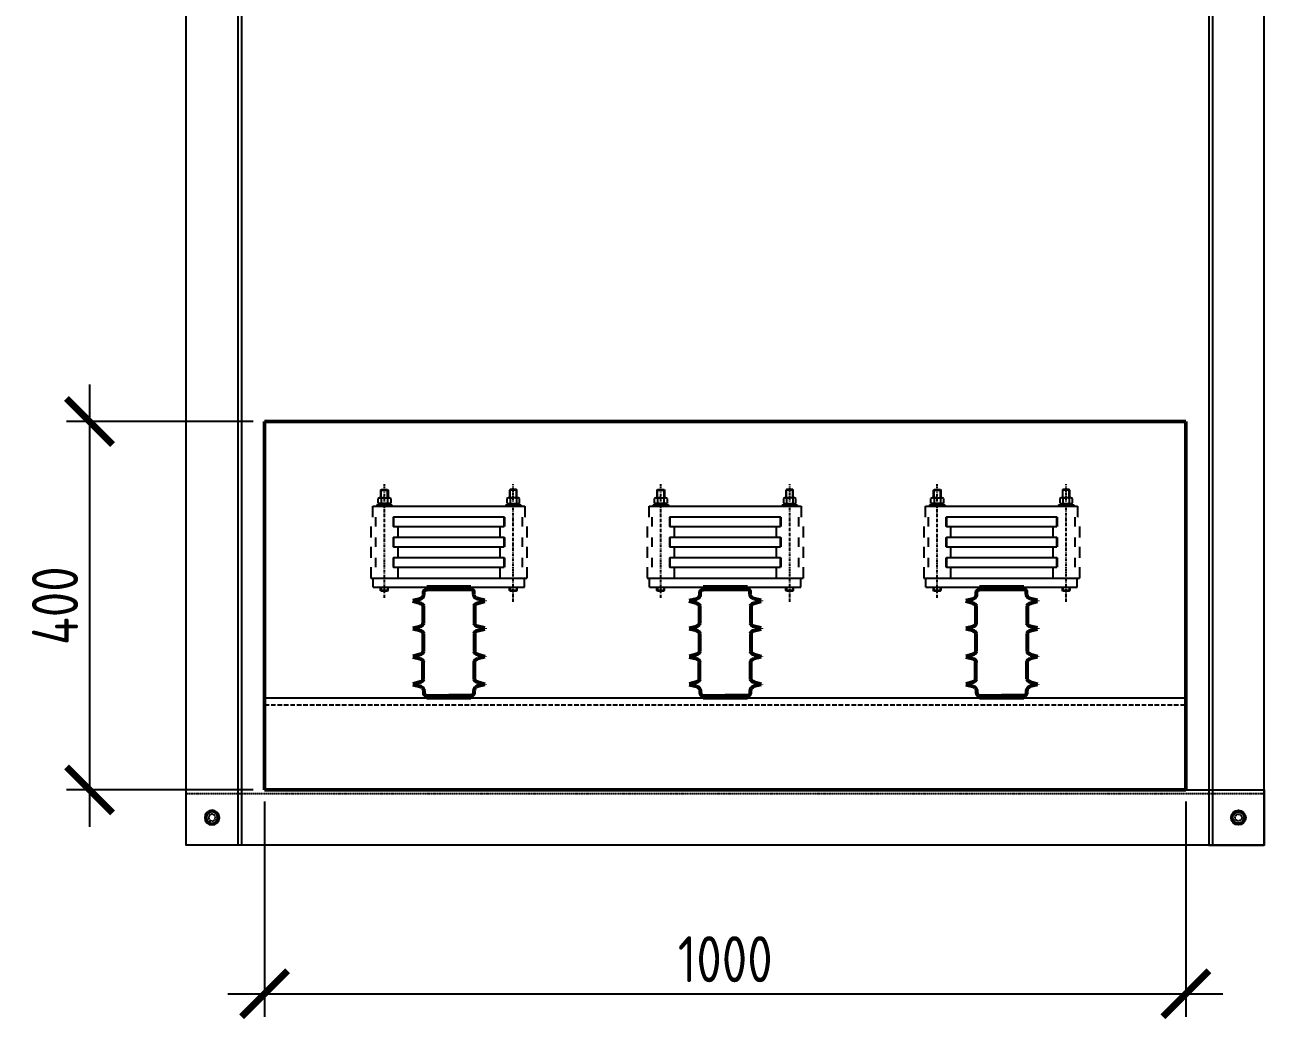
# Model space of a CAD drawing. Extents: x 16310088 to 16425637, y -218501 to -177893.
# Drawn here: x 16415147 to 16421873, y -196500 to -191103 of the extents above; entities that cross this region are included whole.
import ezdxf

# ---------------------------------------------------------------- set-up
doc = ezdxf.new("R2010")
doc.units = 0
for name, pattern in [('CENTRUML0', [5.5, 3, -1, 0.5, -1]), ('HIDDEN', [0.375, 0.25, -0.125]), ('ГОСТ 2.303 4', [7, 5, -2, 0]), ('Пунктир 2мм', [3, 2, -1])]:
    doc.linetypes.add(name, pattern=pattern)
doc.layers.get('0').update_dxf_attribs({"color": 250})
doc.layers.get('Defpoints').update_dxf_attribs({"color": 250})
doc.layers.add('_0', color=7, linetype='Continuous')
doc.layers.add('P', color=250, linetype='Continuous', lineweight=100)
doc.layers.add('СПДС_РАЗМЕРЫ', color=152, linetype='Continuous', lineweight=25)
doc.styles.add('ГОСТ 2.304', font='CS_Gost2304.shx')
doc.dimstyles.new('СПДС', dxfattribs={"dimscale": 100, "dimtxt": 2.5, "dimasz": 2.5, "dimexe": 1.25, "dimexo": 0.625, "dimtad": 1, "dimdec": 0, "dimrnd": 0.001, "dimtxsty": 'ГОСТ 2.304', "dimblk": 'ARCHTICK', "dimblk1": 'ARCHTICK', "dimblk2": 'ARCHTICK', "dimcen": 2.5, "dimdle": 2, "dimadec": 0, "dimazin": 2, "dimtfac": 0.75, "dimtdec": 4, "dimtmove": 1, "dimatfit": 3, "dimfxl": 1, "dimtolj": 1, "dimarcsym": 1})

# ---------------------------------------------------------------- blocks, each defined once
blk = doc.blocks.new('Из_буфера31170')
at = {"color": 0, "linetype": 'ByBlock', "lineweight": -2}
blk.add_lwpolyline([(-6.5, -3.752776749732561), (0, -7.505553499465123), (6.5, -3.752776749732561), (6.5, 3.752776749732561), (0, 7.505553499465123), (-6.5, 3.752776749732561)], close=True, dxfattribs=at)
for radius in [8, 6.174999999999999]:
    blk.add_circle((0, 0), radius, dxfattribs=at)
at = {"color": 0, "linetype": 'Пунктир 2мм', "lineweight": 9}
for radius in [4, 3.323500000000422]:
    blk.add_circle((0, 0), radius, dxfattribs=at)
blk = doc.blocks.new('_ArchTick')
at = {"color": 0, "linetype": 'ByBlock', "const_width": 0.15}
blk.add_lwpolyline([(-0.5, -0.5), (0.5, 0.5)], dxfattribs=at)
blk = doc.blocks.new('*D378')
at = {"layer": 'Defpoints', "color": 0, "lineweight": -3, "transparency": 16777216}
for p in [(16416448.32055478, -195255.6235918313), (16421448.09081548, -195255.6235918313), (16421448.09081548, -196361.4201717387)]:
    blk.add_point(p, dxfattribs=at)
at = {"layer": 'СПДС_РАЗМЕРЫ', "color": 0, "lineweight": -2, "transparency": 16777216}
for p, q in [((16416448.32055478, -195318.1235918313), (16416448.32055478, -196486.4201717388)), ((16421448.09081548, -195318.1235918313), (16421448.09081548, -196486.4201717388)), ((16416248.32055478, -196361.4201717387), (16421648.09081547, -196361.4201717387))]:
    blk.add_line(p, q, dxfattribs=at)
at = {"layer": 'СПДС_РАЗМЕРЫ', "color": 0, "lineweight": -2, "transparency": 16777216, "xscale": 250, "yscale": 250, "zscale": 250, "rotation": 180}
blk.add_blockref('_ArchTick', (16416448.32055478, -196361.4201717387), dxfattribs=at)
at = {"layer": 'СПДС_РАЗМЕРЫ', "color": 0, "lineweight": -2, "transparency": 16777216, "xscale": 250, "yscale": 250, "zscale": 250}
blk.add_blockref('_ArchTick', (16421448.09081548, -196361.4201717387), dxfattribs=at)
at = {"layer": 'СПДС_РАЗМЕРЫ', "color": 0, "transparency": 16777216, "insert": (16418948.20568513, -196173.9201717388), "char_height": 250, "attachment_point": 5, "style": 'ГОСТ 2.304'}
blk.add_mtext('\\A1;1000', dxfattribs=at)
blk = doc.blocks.new('ОСК 8-10 УХЛ2')
at = {"layer": 'P', "color": 5, "lineweight": 53, "ltscale": 5}
for p, q in [((1466155.70807316, 709819.6787219477), (1466153.84182032, 709811.9825024998)), ((1466158.280252646, 709811.9825024998), (1466156.249099485, 709819.6787219477)), ((1466185.693268557, 709819.6787219477), (1466183.827015718, 709811.9825024998)), ((1466188.265448043, 709811.9825024998), (1466186.234294883, 709819.6787219477)), ((1466214.232750927, 709811.9825024998), (1466216.263904088, 709819.6787219477)), ((1466216.804930413, 709819.6787219477), (1466218.671183252, 709811.9825024998)), ((1466244.217946324, 709811.9825024998), (1466246.249099485, 709819.6787219477)), ((1466246.790125811, 709819.6787219477), (1466248.65637865, 709811.9825024998)), ((1466155.70807316, 709741.6787219477), (1466153.84182032, 709749.3749413955)), ((1466155.70807316, 709741.6787219477), (1466156.249099485, 709741.6787219477)), ((1466156.249099485, 709741.6787219477), (1466155.70807316, 709741.6787219477)), ((1466158.280252646, 709749.3749413955), (1466156.249099485, 709741.6787219477)), ((1466185.693268557, 709741.6787219477), (1466183.827015718, 709749.3749413955)), ((1466185.693268557, 709741.6787219477), (1466186.234294883, 709741.6787219477)), ((1466186.234294883, 709741.6787219477), (1466185.693268557, 709741.6787219477)), ((1466188.265448043, 709749.3749413955), (1466186.234294883, 709741.6787219477)), ((1466214.232750927, 709749.3749413955), (1466216.263904088, 709741.6787219477)), ((1466216.804930413, 709741.6787219477), (1466216.263904088, 709741.6787219477)), ((1466216.263904088, 709741.6787219477), (1466216.804930413, 709741.6787219477)), ((1466216.804930413, 709741.6787219477), (1466218.671183252, 709749.3749413955)), ((1466244.217946324, 709749.3749413955), (1466246.249099485, 709741.6787219477)), ((1466246.790125811, 709741.6787219477), (1466246.249099485, 709741.6787219477)), ((1466246.249099485, 709741.6787219477), (1466246.790125811, 709741.6787219477)), ((1466246.790125811, 709741.6787219477), (1466248.65637865, 709749.3749413955))]:
    blk.add_line(p, q, dxfattribs=at)
at = {"layer": 'P', "color": 5, "lineweight": 53, "ltscale": 100}
for p, q in [((1466141.249099485, 709756.6787219477), (1466141.249099485, 709804.6787219477)), ((1466141.249099485, 709804.6787219477), (1466143.488793304, 709804.6787219477)), ((1466143.488793304, 709756.6787219477), (1466143.488793304, 709804.6787219477)), ((1466161.527105396, 709808.515539082), (1466180.077609699, 709808.515539082)), ((1466191.512300794, 709808.515539082), (1466210.985898177, 709808.515539082)), ((1466240.971093574, 709808.515539082), (1466222.420589271, 709808.515539082)), ((1466261.249099485, 709804.6787219477), (1466259.009405667, 709804.6787219477)), ((1466259.009405667, 709804.6787219477), (1466259.009405667, 709780.6787219475)), ((1466261.249099485, 709756.6787219477), (1466261.249099485, 709804.6787219477)), ((1466259.009405667, 709756.6787219477), (1466259.009405667, 709780.6787219475)), ((1466141.249099485, 709756.6787219477), (1466143.488793304, 709756.6787219477)), ((1466261.249099485, 709756.6787219477), (1466259.009405667, 709756.6787219477)), ((1466161.527105396, 709752.8419048131), (1466180.077609699, 709752.8419048131)), ((1466191.512300794, 709752.8419048131), (1466210.985898177, 709752.8419048131)), ((1466240.971093574, 709752.8419048131), (1466222.420589271, 709752.8419048131))]:
    blk.add_line(p, q, dxfattribs=at)
for centre, radius, start, end in [((1466162.541544084, 709812.7194130055), 4.32453949165741, 189.811197399244, 256.4332941348827), ((1466179.755275555, 709812.6250436483), 4.122126524020101, 274.484883970561, 351.0323872923913), ((1466192.526739481, 709812.7194130055), 4.32453949165741, 189.811197399244, 256.4332941348827), ((1466209.971459489, 709812.7194130055), 4.32453949165741, 283.56670587965, 350.188802600756), ((1466222.742923415, 709812.6250436483), 4.122126524020101, 188.9676127076087, 265.5151160161396), ((1466239.956654886, 709812.7194130055), 4.32453949165741, 283.56670587965, 350.188802600756), ((1466162.541544084, 709748.6380308898), 4.32453949165741, 103.5667058651174, 170.188802600756), ((1466179.755275555, 709748.732400247), 4.122126524020101, 8.96761270760871, 85.51511602943896), ((1466192.526739481, 709748.6380308898), 4.32453949165741, 103.5667058651174, 170.188802600756), ((1466209.971459489, 709748.6380308898), 4.32453949165741, 9.811197399244005, 76.43329412034996), ((1466222.742923415, 709748.732400247), 4.122126524020101, 94.4848839838604, 171.0323872923913), ((1466239.956654886, 709748.6380308898), 4.32453949165741, 9.811197399244005, 76.43329412034996)]:
    blk.add_arc(centre, radius, start, end, dxfattribs=at)
for points in [[(1466153.84182032, 709811.9825024998), (1466152.153987947, 709809.2110769595), (1466148.947298859, 709807.840628069), (1466144.73451793, 709807.256475261), (1466143.488793304, 709804.6787219477)], [(1466248.65637865, 709811.9825024998), (1466250.344211023, 709809.2110769595), (1466253.550900111, 709807.840628069), (1466257.76368104, 709807.256475261), (1466259.009405667, 709804.6787219477)], [(1466153.84182032, 709749.3749413955), (1466152.153987947, 709752.1463669359), (1466148.947298859, 709753.5168158263), (1466144.73451793, 709754.1009686345), (1466143.488793304, 709756.6787219477)], [(1466248.65637865, 709749.3749413955), (1466250.344211023, 709752.1463669359), (1466253.550900111, 709753.5168158263), (1466257.76368104, 709754.1009686345), (1466259.009405667, 709756.6787219477)]]:
    blk.add_spline(points, degree=3, dxfattribs=at)
blk = doc.blocks.new('*D379')
at = {"layer": 'Defpoints', "color": 0, "lineweight": -3, "transparency": 16777216}
for p in [(16416448.32055479, -193255.6235918314), (16415498.50055739, -195255.6235918316), (16416448.32055478, -195255.6235918316)]:
    blk.add_point(p, dxfattribs=at)
at = {"layer": 'СПДС_РАЗМЕРЫ', "color": 0, "lineweight": -2, "transparency": 16777216}
for p, q in [((16415498.50055739, -193055.6235918314), (16415498.50055739, -195455.6235918316)), ((16416385.82055479, -193255.6235918314), (16415373.50055739, -193255.6235918314)), ((16416385.82055477, -195255.6235918316), (16415373.50055739, -195255.6235918316))]:
    blk.add_line(p, q, dxfattribs=at)
at = {"layer": 'СПДС_РАЗМЕРЫ', "color": 0, "lineweight": -2, "transparency": 16777216, "xscale": 250, "yscale": 250, "zscale": 250}
for p, rotation in [((16415498.50055739, -193255.6235918314), 90), ((16415498.50055739, -195255.6235918316), 270)]:
    blk.add_blockref('_ArchTick', p, dxfattribs=dict(at, rotation=rotation))
at = {"layer": 'СПДС_РАЗМЕРЫ', "color": 0, "transparency": 16777216, "insert": (16415311.00055739, -194255.6235918361), "char_height": 250, "attachment_point": 5, "rotation": 90, "style": 'ГОСТ 2.304'}
blk.add_mtext('\\A1;400', dxfattribs=at)

msp = doc.modelspace()

# ---------------------------------------------------------------- linework, layer by layer
at = {"ltscale": 50}
for p, q in [((16416303.20687442, -186918.4451968944), (16416303.20687442, -195555.6235547102)), ((16421593.20687442, -186918.4451968944), (16421593.20687442, -195555.6235547102))]:
    msp.add_line(p, q, dxfattribs=at)
at = {"lineweight": -2, "ltscale": 20}
for p, q in [((16417078.89809967, -193628.0736992803), (16417081.34820712, -193625.6235918278)), ((16417078.89809967, -193629.2987530065), (16417078.89809967, -193628.0736992803)), ((16417078.89809967, -193670.2384470465, 158.6496384447577), (16417078.89809967, -193628.3187100283, 158.6496384447577)), ((16417078.89809967, -193628.3187100283), (16417118.58984039, -193628.3187100283)), ((16417081.34820712, -193625.6235918278), (16417116.13973293, -193625.6235918278)), ((16417081.34820712, -193670.2384470465, 158.6496384447577), (16417081.34820712, -193628.3187100283, 158.6496384447577)), ((16417116.13973293, -193625.6235918278), (16417118.58984039, -193628.0736992803)), ((16417116.13973293, -193670.2384470465, 158.6496384447577), (16417116.13973293, -193628.3187100283, 158.6496384447577)), ((16417118.58984037, -193628.3187100283, 158.6496384447577), (16417118.58984037, -193670.2384470465, 158.6496384447577)), ((16417780.27163733, -193625.6235918278), (16417777.82152986, -193628.0736992803)), ((16417777.82152987, -193628.3187100283, 158.6496384447577), (16417777.82152987, -193670.2384470465, 158.6496384447577)), ((16417817.51327058, -193628.3187100283), (16417777.82152986, -193628.3187100283)), ((16417815.06316312, -193625.6235918278), (16417780.27163733, -193625.6235918278)), ((16417780.27163733, -193670.2384470465, 158.6496384447577), (16417780.27163733, -193628.3187100283, 158.6496384447577)), ((16417817.51327058, -193628.0736992803), (16417815.06316312, -193625.6235918278)), ((16417815.06316312, -193670.2384470465, 158.6496384447577), (16417815.06316312, -193628.3187100283, 158.6496384447577)), ((16417817.51327058, -193629.2987530065), (16417817.51327058, -193628.0736992803)), ((16417817.51327058, -193670.2384470465, 158.6496384447577), (16417817.51327058, -193628.3187100283, 158.6496384447577)), ((16418578.89809967, -193628.0736992803), (16418581.34820712, -193625.6235918278)), ((16418578.89809967, -193629.2987530065), (16418578.89809967, -193628.0736992803)), ((16418578.89809967, -193670.2384470465, 158.6496384447577), (16418578.89809967, -193628.3187100283, 158.6496384447577)), ((16418578.89809967, -193628.3187100283), (16418618.58984039, -193628.3187100283)), ((16418581.34820712, -193625.6235918278), (16418616.13973293, -193625.6235918278)), ((16418581.34820712, -193670.2384470465, 158.6496384447577), (16418581.34820712, -193628.3187100283, 158.6496384447577)), ((16418616.13973293, -193625.6235918278), (16418618.58984039, -193628.0736992803)), ((16418616.13973293, -193670.2384470465, 158.6496384447577), (16418616.13973293, -193628.3187100283, 158.6496384447577)), ((16418618.58984037, -193628.3187100283, 158.6496384447577), (16418618.58984037, -193670.2384470465, 158.6496384447577)), ((16419280.27163732, -193625.6235918278), (16419277.82152986, -193628.0736992803)), ((16419277.82152987, -193628.3187100283, 158.6496384447577), (16419277.82152987, -193670.2384470465, 158.6496384447577)), ((16419317.51327058, -193628.3187100283), (16419277.82152986, -193628.3187100283)), ((16419315.06316312, -193625.6235918278), (16419280.27163732, -193625.6235918278)), ((16419280.27163732, -193670.2384470465, 158.6496384447577), (16419280.27163732, -193628.3187100283, 158.6496384447577)), ((16419317.51327058, -193628.0736992803), (16419315.06316312, -193625.6235918278)), ((16419315.06316312, -193670.2384470465, 158.6496384447577), (16419315.06316312, -193628.3187100283, 158.6496384447577)), ((16419317.51327058, -193629.2987530065), (16419317.51327058, -193628.0736992803)), ((16419317.51327058, -193670.2384470465, 158.6496384447577), (16419317.51327058, -193628.3187100283, 158.6496384447577)), ((16420078.89809967, -193628.0736992803), (16420081.34820712, -193625.6235918278)), ((16420078.89809967, -193629.2987530065), (16420078.89809967, -193628.0736992803)), ((16420078.89809967, -193670.2384470465, 158.6496384447577), (16420078.89809967, -193628.3187100283, 158.6496384447577)), ((16420078.89809967, -193628.3187100283), (16420118.58984039, -193628.3187100283)), ((16420081.34820712, -193625.6235918278), (16420116.13973293, -193625.6235918278)), ((16420081.34820712, -193670.2384470465, 158.6496384447577), (16420081.34820712, -193628.3187100283, 158.6496384447577)), ((16420116.13973293, -193625.6235918278), (16420118.58984039, -193628.0736992803)), ((16420116.13973293, -193670.2384470465, 158.6496384447577), (16420116.13973293, -193628.3187100283, 158.6496384447577)), ((16420118.58984037, -193628.3187100283, 158.6496384447577), (16420118.58984037, -193670.2384470465, 158.6496384447577)), ((16420780.27163733, -193625.6235918278), (16420777.82152985, -193628.0736992803)), ((16420777.82152987, -193628.3187100283, 158.6496384447577), (16420777.82152987, -193670.2384470465, 158.6496384447577)), ((16420817.51327058, -193628.3187100283), (16420777.82152985, -193628.3187100283)), ((16420815.06316312, -193625.6235918278), (16420780.27163733, -193625.6235918278)), ((16420780.27163733, -193670.2384470465, 158.6496384447577), (16420780.27163733, -193628.3187100283, 158.6496384447577)), ((16420817.51327058, -193628.0736992803), (16420815.06316312, -193625.6235918278)), ((16420815.06316312, -193670.2384470465, 158.6496384447577), (16420815.06316312, -193628.3187100283, 158.6496384447577)), ((16420817.51327058, -193629.2987530065), (16420817.51327058, -193628.0736992803)), ((16420817.51327058, -193670.2384470465, 158.6496384447577), (16420817.51327058, -193628.3187100283, 158.6496384447577)), ((16417139.48581714, -193708.5172178495), (16417056.96320764, -193708.5172178495)), ((16417056.96320764, -193708.5172178495), (16417056.96320764, -193715.6235918301)), ((16417139.44816261, -193715.6235918301), (16417056.96320764, -193715.6235918301)), ((16417064.26637419, -193697.6572370451, 158.6496384447577), (16417064.26637419, -193673.4776201929, 158.6496384447577)), ((16417129.5046444, -193701.4108438689), (16417066.9820349, -193701.4108438689)), ((16417066.9820349, -193701.4108438689), (16417066.9820349, -193708.5172178495)), ((16417124.29400675, -193701.4112604984), (16417072.7436672, -193701.41160248)), ((16417072.84175028, -193670.2384470465, 158.6496384447577), (16417124.5390175, -193670.2384470465, 158.6496384447577)), ((16417081.41712636, -193672.7425879558, 317.2992768895158), (16417081.41712636, -193698.2237054516)), ((16417097.85982511, -193701.4114358606), (16417095.56940532, -193708.5172178495)), ((16417100.51493217, -193701.4114358606), (16417098.22451239, -193708.5172178495)), ((16417115.71863068, -193673.2326094449, 317.2992768895158), (16417115.71863068, -193697.9786947036)), ((16417129.42933535, -193701.4108438689), (16417129.42933535, -193708.5172178495)), ((16417132.86938283, -193673.2326094449), (16417132.86938283, -193697.9786947036)), ((16417139.48581714, -193708.5172178495), (16417139.48581714, -193715.6237913509)), ((16417756.92555312, -193708.5172178495), (16417839.4481626, -193708.5172178495)), ((16417756.92555312, -193708.5172178495), (16417756.92555312, -193715.6237913509)), ((16417756.96320764, -193715.6235918301), (16417839.4481626, -193715.6235918301)), ((16417763.54198741, -193673.2326094449), (16417763.54198741, -193697.9786947036)), ((16417766.90672584, -193701.4108438689), (16417829.42933535, -193701.4108438689)), ((16417766.98203489, -193701.4108438689), (16417766.98203489, -193708.5172178495)), ((16417823.56961996, -193670.2384470465, 158.6496384447577), (16417771.87235274, -193670.2384470465, 158.6496384447577)), ((16417772.11736348, -193701.4112604984), (16417823.66770305, -193701.41160248)), ((16417780.69273957, -193673.2326094449, 317.2992768895158), (16417780.69273957, -193697.9786947036)), ((16417795.89643807, -193701.4114358606), (16417798.18685785, -193708.5172178495)), ((16417798.55154513, -193701.4114358606), (16417800.84196492, -193708.5172178495)), ((16417814.99424388, -193672.7425879558, 317.2992768895158), (16417814.99424388, -193698.2237054516)), ((16417829.42933535, -193701.4108438689), (16417829.42933535, -193708.5172178495)), ((16417832.14499605, -193697.6572370451, 158.6496384447577), (16417832.14499605, -193673.4776201929, 158.6496384447577)), ((16417839.4481626, -193708.5172178495), (16417839.4481626, -193715.6235918301)), ((16418639.48581714, -193708.5172178495), (16418556.96320764, -193708.5172178495)), ((16418556.96320764, -193708.5172178495), (16418556.96320764, -193715.6235918301)), ((16418639.44816261, -193715.6235918301), (16418556.96320764, -193715.6235918301)), ((16418564.26637419, -193697.6572370451, 158.6496384447577), (16418564.26637419, -193673.4776201929, 158.6496384447577)), ((16418629.5046444, -193701.4108438689), (16418566.98203489, -193701.4108438689)), ((16418566.98203489, -193701.4108438689), (16418566.98203489, -193708.5172178495)), ((16418624.29400676, -193701.4112604984), (16418572.74366721, -193701.41160248)), ((16418572.84175029, -193670.2384470465, 158.6496384447577), (16418624.53901751, -193670.2384470465, 158.6496384447577)), ((16418581.41712636, -193672.7425879558, 317.2992768895158), (16418581.41712636, -193698.2237054516)), ((16418597.85982511, -193701.4114358606), (16418595.56940532, -193708.5172178495)), ((16418600.51493218, -193701.4114358606), (16418598.22451239, -193708.5172178495)), ((16418615.71863068, -193673.2326094449, 317.2992768895158), (16418615.71863068, -193697.9786947036)), ((16418629.42933534, -193701.4108438689), (16418629.42933534, -193708.5172178495)), ((16418632.86938283, -193673.2326094449), (16418632.86938283, -193697.9786947036)), ((16418639.48581714, -193708.5172178495), (16418639.48581714, -193715.6237913509)), ((16419256.92555312, -193708.5172178495), (16419339.4481626, -193708.5172178495)), ((16419256.92555312, -193708.5172178495), (16419256.92555312, -193715.6237913509)), ((16419256.96320764, -193715.6235918301), (16419339.4481626, -193715.6235918301)), ((16419263.54198741, -193673.2326094449), (16419263.54198741, -193697.9786947036)), ((16419266.90672584, -193701.4108438689), (16419329.42933535, -193701.4108438689)), ((16419266.9820349, -193701.4108438689), (16419266.9820349, -193708.5172178495)), ((16419323.56961996, -193670.2384470465, 158.6496384447577), (16419271.87235274, -193670.2384470465, 158.6496384447577)), ((16419272.11736349, -193701.4112604984), (16419323.66770305, -193701.41160248)), ((16419280.69273956, -193673.2326094449, 317.2992768895158), (16419280.69273956, -193697.9786947036)), ((16419295.89643807, -193701.4114358606), (16419298.18685786, -193708.5172178495)), ((16419298.55154513, -193701.4114358606), (16419300.84196492, -193708.5172178495)), ((16419314.99424388, -193672.7425879558, 317.2992768895158), (16419314.99424388, -193698.2237054516)), ((16419329.42933535, -193701.4108438689), (16419329.42933535, -193708.5172178495)), ((16419332.14499605, -193697.6572370451, 158.6496384447577), (16419332.14499605, -193673.4776201929, 158.6496384447577)), ((16419339.4481626, -193708.5172178495), (16419339.4481626, -193715.6235918301)), ((16420139.48581714, -193708.5172178495), (16420056.96320764, -193708.5172178495)), ((16420056.96320764, -193708.5172178495), (16420056.96320764, -193715.6235918301)), ((16420139.44816261, -193715.6235918301), (16420056.96320764, -193715.6235918301)), ((16420064.26637419, -193697.6572370451, 158.6496384447577), (16420064.26637419, -193673.4776201929, 158.6496384447577)), ((16420129.5046444, -193701.4108438689), (16420066.9820349, -193701.4108438689)), ((16420066.9820349, -193701.4108438689), (16420066.9820349, -193708.5172178495)), ((16420124.29400676, -193701.4112604984), (16420072.7436672, -193701.41160248)), ((16420072.84175029, -193670.2384470465, 158.6496384447577), (16420124.5390175, -193670.2384470465, 158.6496384447577)), ((16420081.41712636, -193672.7425879558, 317.2992768895158), (16420081.41712636, -193698.2237054516)), ((16420097.85982511, -193701.4114358606), (16420095.56940532, -193708.5172178495)), ((16420100.51493217, -193701.4114358606), (16420098.22451239, -193708.5172178495)), ((16420115.71863067, -193673.2326094449, 317.2992768895158), (16420115.71863067, -193697.9786947036)), ((16420129.42933535, -193701.4108438689), (16420129.42933535, -193708.5172178495)), ((16420132.86938284, -193673.2326094449), (16420132.86938284, -193697.9786947036)), ((16420139.48581714, -193708.5172178495), (16420139.48581714, -193715.6237913509)), ((16420756.92555312, -193708.5172178495), (16420839.44816261, -193708.5172178495)), ((16420756.92555312, -193708.5172178495), (16420756.92555312, -193715.6237913509)), ((16420756.96320764, -193715.6235918301), (16420839.44816261, -193715.6235918301)), ((16420763.54198741, -193673.2326094449), (16420763.54198741, -193697.9786947036)), ((16420766.90672584, -193701.4108438689), (16420829.42933535, -193701.4108438689)), ((16420766.9820349, -193701.4108438689), (16420766.9820349, -193708.5172178495)), ((16420823.56961996, -193670.2384470465, 158.6496384447577), (16420771.87235274, -193670.2384470465, 158.6496384447577)), ((16420772.11736349, -193701.4112604984), (16420823.66770305, -193701.41160248)), ((16420780.69273957, -193673.2326094449, 317.2992768895158), (16420780.69273957, -193697.9786947036)), ((16420795.89643807, -193701.4114358606), (16420798.18685785, -193708.5172178495)), ((16420798.55154513, -193701.4114358606), (16420800.84196492, -193708.5172178495)), ((16420814.99424388, -193672.7425879558, 317.2992768895158), (16420814.99424388, -193698.2237054516)), ((16420829.42933535, -193701.4108438689), (16420829.42933535, -193708.5172178495)), ((16420832.14499605, -193697.6572370451, 158.6496384447577), (16420832.14499605, -193673.4776201929, 158.6496384447577)), ((16420839.44816261, -193708.5172178495), (16420839.44816261, -193715.6235918301)), ((16417077.82152987, -194173.2977420212), (16417077.82152987, -194155.6235918278)), ((16417117.51327058, -194173.0527312731), (16417077.82152987, -194173.0527312731)), ((16417080.27163732, -194175.7478494736), (16417077.82152987, -194173.2977420212)), ((16417080.27163732, -194155.623591829), (16417080.27163732, -194175.7478494736)), ((16417115.06316312, -194175.7478494736), (16417080.27163732, -194175.7478494736)), ((16417115.06316312, -194155.623591829), (16417115.06316312, -194175.7478494736)), ((16417115.06316312, -194175.7478494736), (16417117.51327058, -194173.2977420247)), ((16417117.51327058, -194155.623591829), (16417117.51327058, -194173.2977420247)), ((16417777.82152987, -194173.2977420212), (16417777.82152987, -194155.6235918278)), ((16417817.51327058, -194173.0527312731), (16417777.82152987, -194173.0527312731)), ((16417780.27163733, -194175.7478494736), (16417777.82152987, -194173.2977420212)), ((16417780.27163733, -194155.623591829), (16417780.27163733, -194175.7478494736)), ((16417815.06316312, -194175.7478494736), (16417780.27163733, -194175.7478494736)), ((16417815.06316312, -194155.623591829), (16417815.06316312, -194175.7478494736)), ((16417815.06316312, -194175.7478494736), (16417817.51327058, -194173.2977420247)), ((16417817.51327058, -194155.623591829), (16417817.51327058, -194173.2977420247)), ((16418577.82152987, -194173.2977420212), (16418577.82152987, -194155.6235918278)), ((16418617.51327058, -194173.0527312731), (16418577.82152987, -194173.0527312731)), ((16418580.27163733, -194175.7478494736), (16418577.82152987, -194173.2977420212)), ((16418580.27163733, -194155.623591829), (16418580.27163733, -194175.7478494736)), ((16418615.06316312, -194175.7478494736), (16418580.27163733, -194175.7478494736)), ((16418615.06316312, -194155.623591829), (16418615.06316312, -194175.7478494736)), ((16418615.06316312, -194175.7478494736), (16418617.51327058, -194173.2977420247)), ((16418617.51327058, -194155.623591829), (16418617.51327058, -194173.2977420247)), ((16419277.82152987, -194173.2977420212), (16419277.82152987, -194155.6235918278)), ((16419317.51327058, -194173.0527312731), (16419277.82152987, -194173.0527312731)), ((16419280.27163732, -194175.7478494736), (16419277.82152987, -194173.2977420212)), ((16419280.27163732, -194155.623591829), (16419280.27163732, -194175.7478494736)), ((16419315.06316312, -194175.7478494736), (16419280.27163732, -194175.7478494736)), ((16419315.06316312, -194155.623591829), (16419315.06316312, -194175.7478494736)), ((16419315.06316312, -194175.7478494736), (16419317.51327058, -194173.2977420247)), ((16419317.51327058, -194155.623591829), (16419317.51327058, -194173.2977420247)), ((16420077.82152987, -194173.2977420212), (16420077.82152987, -194155.6235918278)), ((16420117.51327057, -194173.0527312731), (16420077.82152987, -194173.0527312731)), ((16420080.27163733, -194175.7478494736), (16420077.82152987, -194173.2977420212)), ((16420080.27163733, -194155.623591829), (16420080.27163733, -194175.7478494736)), ((16420115.06316312, -194175.7478494736), (16420080.27163733, -194175.7478494736)), ((16420115.06316312, -194155.623591829), (16420115.06316312, -194175.7478494736)), ((16420115.06316312, -194175.7478494736), (16420117.51327057, -194173.2977420247)), ((16420117.51327057, -194155.623591829), (16420117.51327057, -194173.2977420247)), ((16420777.82152987, -194173.2977420212), (16420777.82152987, -194155.6235918278)), ((16420817.51327058, -194173.0527312731), (16420777.82152987, -194173.0527312731)), ((16420780.27163733, -194175.7478494736), (16420777.82152987, -194173.2977420212)), ((16420780.27163733, -194155.623591829), (16420780.27163733, -194175.7478494736)), ((16420815.06316312, -194175.7478494736), (16420780.27163733, -194175.7478494736)), ((16420815.06316312, -194155.623591829), (16420815.06316312, -194175.7478494736)), ((16420815.06316312, -194175.7478494736), (16420817.51327058, -194173.2977420247)), ((16420817.51327058, -194155.623591829), (16420817.51327058, -194173.2977420247))]:
    msp.add_line(p, q, dxfattribs=at)
at = {"ltscale": 100}
msp.add_line((16416448.32055478, -194755.6235918313), (16421448.09081546, -194755.6235918313), dxfattribs=at)
at = {"linetype": 'ГОСТ 2.303 4', "ltscale": 5}
for p, q in [((16416448.32055478, -194793.6235918311), (16421448.09081546, -194793.6235918311)), ((16416448.32055477, -195255.6235918316), (16421626.302301, -195255.6235918313))]:
    msp.add_line(p, q, dxfattribs=at)
at = {"linetype": 'HIDDEN'}
msp.add_line((16421873.20672962, -195275.623528856), (16416023.20672962, -195275.6265537859), dxfattribs=at)
at = {"ltscale": 50}
for points in [[(16416023.20240829, -186918.4451968944), (16416323.20240829, -186918.4451968944), (16416323.20687442, -195555.6235547102), (16416023.20687442, -195555.6235547102)], [(16421873.20240829, -186918.4451968944), (16421573.20240829, -186918.4451968944), (16421573.20687442, -195555.6235547102), (16421873.20687442, -195555.6235547102)]]:
    msp.add_lwpolyline(points, close=True, dxfattribs=at)
msp.add_lwpolyline([(16416520.11025854, -195255.6235547102), (16421873.20679684, -195255.6236839806), (16421873.20679684, -195555.6236839806), (16416023.20679685, -195555.6234254396), (16416023.20679685, -195255.6234254396)], dxfattribs=at)
at = {"lineweight": -2, "ltscale": 20}
for centre, radius, start, end in [((16417073.18491728, -193684.9984439897, -317.2992768895162), 14.76398568126182, 56.11090149221647, 127.1622526423916), ((16417073.09872617, -193688.9845382612), 12.43213545383025, 224.7288436637457, 311.9980021795487), ((16417097.82326973, -193725.1102136347, 317.2992768895158), 54.87740663633392, 70.96794675699307, 107.3951423336027), ((16417098.26216691, -193655.3015753188), 46.10926855024389, 248.5721852519768, 292.2463119941375), ((16417124.29400675, -193683.8897932138), 13.67891226704978, 51.17786663117308, 128.8221333688269), ((16417124.29400675, -193688.9833002017), 12.42796029599358, 226.3693594625677, 313.6306405374323), ((16417772.11736348, -193683.8897932138), 13.67891226704978, 51.17786663117308, 128.8221333688269), ((16417772.11736348, -193688.9833002017), 12.42796029599358, 226.3693594625677, 313.6306405374323), ((16417798.58810051, -193725.1102136347, 317.2992768895158), 54.87740663633392, 72.60485766639725, 109.0320532430069), ((16417798.14920333, -193655.3015753188), 46.10926855024389, 247.7536880058625, 291.4278147480232), ((16417823.22645297, -193684.9984439897, -317.2992768895162), 14.76398568126182, 52.83774735864265, 123.8890985077835), ((16417823.31264407, -193688.9845382612), 12.43213545383025, 228.0019978204514, 315.2711563351492), ((16418573.18491728, -193684.9984439897, -317.2992768895162), 14.76398568126182, 56.11090149221647, 127.1622526423916), ((16418573.09872617, -193688.9845382612), 12.43213545383025, 224.7288436637457, 311.9980021795487), ((16418597.82326973, -193725.1102136347, 317.2992768895158), 54.87740663633392, 70.96794675699307, 107.3951423336027), ((16418598.26216691, -193655.3015753188), 46.10926855024389, 248.5721852519768, 292.2463119941375), ((16418624.29400676, -193683.8897932138), 13.67891226704978, 51.17786663117308, 128.8221333688269), ((16418624.29400676, -193688.9833002017), 12.42796029599358, 226.3693594625677, 313.6306405374323), ((16419272.11736349, -193683.8897932138), 13.67891226704978, 51.17786663117308, 128.8221333688269), ((16419272.11736349, -193688.9833002017), 12.42796029599358, 226.3693594625677, 313.6306405374323), ((16419298.58810051, -193725.1102136347, 317.2992768895158), 54.87740663633392, 72.60485766639725, 109.0320532430069), ((16419298.14920333, -193655.3015753188), 46.10926855024389, 247.7536880058625, 291.4278147480232), ((16419323.22645297, -193684.9984439897, -317.2992768895162), 14.76398568126182, 52.83774735864265, 123.8890985077835), ((16419323.31264407, -193688.9845382612), 12.43213545383025, 228.0019978204514, 315.2711563351492), ((16420073.18491728, -193684.9984439897, -317.2992768895162), 14.76398568126182, 56.11090149221647, 127.1622526423916), ((16420073.09872617, -193688.9845382612), 12.43213545383025, 224.7288436637457, 311.9980021795487), ((16420097.82326973, -193725.1102136347, 317.2992768895158), 54.87740663633392, 70.96794675699307, 107.3951423336027), ((16420098.26216691, -193655.3015753188), 46.10926855024389, 248.5721852519768, 292.2463119941375), ((16420124.29400676, -193683.8897932138), 13.67891226704978, 51.17786663117308, 128.8221333688269), ((16420124.29400676, -193688.9833002017), 12.42796029599358, 226.3693594625677, 313.6306405374323), ((16420772.11736349, -193683.8897932138), 13.67891226704978, 51.17786663117308, 128.8221333688269), ((16420772.11736349, -193688.9833002017), 12.42796029599358, 226.3693594625677, 313.6306405374323), ((16420798.58810052, -193725.1102136347, 317.2992768895158), 54.87740663633392, 72.60485766639725, 109.0320532430069), ((16420798.14920334, -193655.3015753188), 46.10926855024389, 247.7536880058625, 291.4278147480232), ((16420823.22645296, -193684.9984439897, -317.2992768895162), 14.76398568126182, 52.83774735864265, 123.8890985077835), ((16420823.31264407, -193688.9845382612), 12.43213545383025, 228.0019978204514, 315.2711563351492)]:
    msp.add_arc(centre, radius, start, end, dxfattribs=at)
at = {"layer": '_0', "lineweight": 50, "ltscale": 100}
for p, q in [((16416448.32055478, -193255.6235918313), (16416448.32055478, -195255.6235918313)), ((16421448.09081546, -193255.6235918313), (16416448.32055478, -193255.6235918313)), ((16421448.09081548, -193255.6235918311), (16421448.09081548, -195255.6235918313)), ((16421448.09081546, -195255.6235918313), (16416448.32055478, -195255.6235918313))]:
    msp.add_line(p, q, dxfattribs=at)
at = {"layer": 'P', "linetype": 'CENTRUML0', "lineweight": -2, "ltscale": 5}
for p, q in [((16417098.20568513, -194212.6596195848), (16417098.20568513, -193595.0191936587)), ((16417798.20568513, -194234.057558936), (16417798.20568513, -193595.0191936587)), ((16418598.20568513, -194212.6596195848), (16418598.20568513, -193595.0191936587)), ((16419298.20568513, -194234.057558936), (16419298.20568513, -193595.0191936587)), ((16420098.20568513, -194212.6596195848), (16420098.20568513, -193595.0191936587)), ((16420798.20568513, -194234.057558936), (16420798.20568513, -193595.0191936587))]:
    msp.add_line(p, q, dxfattribs=at)
at = {"layer": 'P', "lineweight": -2, "ltscale": 5}
for p, q in [((16417035.70568513, -193715.6235918301), (16417860.70568513, -193715.6235918301)), ((16417035.70568513, -193775.6235918302), (16417035.70568513, -193715.6235918301)), ((16417860.70568513, -193715.6235918301), (16417860.70568513, -193775.6235918302)), ((16418535.70568513, -193715.6235918301), (16419360.70568513, -193715.6235918301)), ((16418535.70568513, -193775.6235918302), (16418535.70568513, -193715.6235918301)), ((16419360.70568513, -193715.6235918301), (16419360.70568513, -193775.6235918302)), ((16420035.70568513, -193715.6235918301), (16420860.70568513, -193715.6235918301)), ((16420035.70568513, -193775.6235918302), (16420035.70568513, -193715.6235918301)), ((16420860.70568513, -193715.6235918301), (16420860.70568513, -193775.6235918302)), ((16417050.28405747, -193775.6235918302), (16417050.28405747, -193825.6235918302)), ((16417146.12731277, -193775.6235918302), (16417146.12731277, -193825.6235918302)), ((16417750.28405747, -193775.6235918302), (16417750.28405747, -193825.6235918302)), ((16417846.12731277, -193775.6235918302), (16417846.12731277, -193825.6235918302)), ((16418550.28405747, -193775.6235918302), (16418550.28405747, -193825.6235918302)), ((16418646.12731277, -193775.6235918302), (16418646.12731277, -193825.6235918302)), ((16419250.28405747, -193775.6235918302), (16419250.28405747, -193825.6235918302)), ((16419346.12731277, -193775.6235918302), (16419346.12731277, -193825.6235918302)), ((16420050.28405747, -193775.6235918302), (16420050.28405747, -193825.6235918302)), ((16420146.12731277, -193775.6235918302), (16420146.12731277, -193825.6235918302)), ((16420750.28405747, -193775.6235918302), (16420750.28405747, -193825.6235918302)), ((16420846.12731277, -193775.6235918302), (16420846.12731277, -193825.6235918302)), ((16417025.28405747, -193825.6235918302), (16417025.28405747, -193885.6235918301)), ((16417171.12731277, -193825.6235918302), (16417171.12731277, -193885.6235918301)), ((16417725.28405747, -193825.6235918302), (16417725.28405747, -193885.6235918301)), ((16417871.12731277, -193825.6235918302), (16417871.12731277, -193885.6235918301)), ((16418525.28405747, -193825.6235918302), (16418525.28405747, -193885.6235918301)), ((16418671.12731277, -193825.6235918302), (16418671.12731277, -193885.6235918301)), ((16419225.28405747, -193825.6235918302), (16419225.28405747, -193885.6235918301)), ((16419371.12731277, -193825.6235918302), (16419371.12731277, -193885.6235918301)), ((16420025.28405747, -193825.6235918302), (16420025.28405747, -193885.6235918301)), ((16420171.12731277, -193825.6235918302), (16420171.12731277, -193885.6235918301)), ((16420725.28405747, -193825.6235918302), (16420725.28405747, -193885.6235918301)), ((16420871.12731277, -193825.6235918302), (16420871.12731277, -193885.6235918301)), ((16417050.28405747, -193885.6235918301), (16417050.28405747, -193935.6235918302)), ((16417146.12731277, -193885.6235918301), (16417146.12731277, -193935.6235918302)), ((16417750.28405747, -193885.6235918301), (16417750.28405747, -193935.6235918302)), ((16417846.12731277, -193885.6235918301), (16417846.12731277, -193935.6235918302)), ((16418550.28405747, -193885.6235918301), (16418550.28405747, -193935.6235918302)), ((16418646.12731277, -193885.6235918301), (16418646.12731277, -193935.6235918302)), ((16419250.28405747, -193885.6235918301), (16419250.28405747, -193935.6235918302)), ((16419346.12731277, -193885.6235918301), (16419346.12731277, -193935.6235918302)), ((16420050.28405747, -193885.6235918301), (16420050.28405747, -193935.6235918302)), ((16420146.12731277, -193885.6235918301), (16420146.12731277, -193935.6235918302)), ((16420750.28405747, -193885.6235918301), (16420750.28405747, -193935.6235918302)), ((16420846.12731277, -193885.6235918301), (16420846.12731277, -193935.6235918302)), ((16417025.28405747, -193935.6235918302), (16417025.28405747, -193995.6235918302)), ((16417171.12731277, -193935.6235918302), (16417171.12731277, -193995.6235918302)), ((16417725.28405747, -193935.6235918302), (16417725.28405747, -193995.6235918302)), ((16417871.12731277, -193935.6235918302), (16417871.12731277, -193995.6235918302)), ((16418525.28405747, -193935.6235918302), (16418525.28405747, -193995.6235918302)), ((16418671.12731277, -193935.6235918302), (16418671.12731277, -193995.6235918302)), ((16419225.28405747, -193935.6235918302), (16419225.28405747, -193995.6235918302)), ((16419371.12731277, -193935.6235918302), (16419371.12731277, -193995.6235918302)), ((16420025.28405747, -193935.6235918302), (16420025.28405747, -193995.6235918302)), ((16420171.12731277, -193935.6235918302), (16420171.12731277, -193995.6235918302)), ((16420725.28405747, -193935.6235918302), (16420725.28405747, -193995.6235918302)), ((16420871.12731277, -193935.6235918302), (16420871.12731277, -193995.6235918302)), ((16417025.28405747, -194045.6235918302), (16417025.28405747, -194105.6235918302)), ((16417050.28405747, -193995.6235918302), (16417050.28405747, -194045.6235918302)), ((16417146.12731277, -193995.6235918302), (16417146.12731277, -194045.6235918302)), ((16417171.12731277, -194045.6235918302), (16417171.12731277, -194105.6235918302)), ((16417725.28405747, -194045.6235918302), (16417725.28405747, -194105.6235918302)), ((16417750.28405747, -193995.6235918302), (16417750.28405747, -194045.6235918302)), ((16417846.12731277, -193995.6235918302), (16417846.12731277, -194045.6235918302)), ((16417871.12731277, -194045.6235918302), (16417871.12731277, -194105.6235918302)), ((16418525.28405747, -194045.6235918302), (16418525.28405747, -194105.6235918302)), ((16418550.28405747, -193995.6235918302), (16418550.28405747, -194045.6235918302)), ((16418646.12731277, -193995.6235918302), (16418646.12731277, -194045.6235918302)), ((16418671.12731277, -194045.6235918302), (16418671.12731277, -194105.6235918302)), ((16419225.28405747, -194045.6235918302), (16419225.28405747, -194105.6235918302)), ((16419250.28405747, -193995.6235918302), (16419250.28405747, -194045.6235918302)), ((16419346.12731277, -193995.6235918302), (16419346.12731277, -194045.6235918302)), ((16419371.12731277, -194045.6235918302), (16419371.12731277, -194105.6235918302)), ((16420025.28405747, -194045.6235918302), (16420025.28405747, -194105.6235918302)), ((16420050.28405747, -193995.6235918302), (16420050.28405747, -194045.6235918302)), ((16420146.12731277, -193995.6235918302), (16420146.12731277, -194045.6235918302)), ((16420171.12731277, -194045.6235918302), (16420171.12731277, -194105.6235918302)), ((16420725.28405747, -194045.6235918302), (16420725.28405747, -194105.6235918302)), ((16420750.28405747, -193995.6235918302), (16420750.28405747, -194045.6235918302)), ((16420846.12731277, -193995.6235918302), (16420846.12731277, -194045.6235918302)), ((16420871.12731277, -194045.6235918302), (16420871.12731277, -194105.6235918302)), ((16417025.28405747, -194105.6235918302), (16417871.12731277, -194105.6235918302)), ((16417037.61713322, -194155.623591829), (16417037.61713322, -194105.623591829)), ((16417858.79423702, -194155.623591829), (16417858.79423702, -194105.623591829)), ((16418525.28405747, -194105.6235918302), (16419371.12731277, -194105.6235918302)), ((16418537.61713322, -194155.623591829), (16418537.61713322, -194105.623591829)), ((16419358.79423702, -194155.623591829), (16419358.79423702, -194105.623591829)), ((16420025.28405747, -194105.6235918302), (16420871.12731277, -194105.6235918302)), ((16420037.61713322, -194155.623591829), (16420037.61713322, -194105.623591829)), ((16420858.79423702, -194155.623591829), (16420858.79423702, -194105.623591829)), ((16417037.61713322, -194155.623591829), (16417858.79423702, -194155.623591829)), ((16418537.61713322, -194155.623591829), (16419358.79423702, -194155.623591829)), ((16420037.61713322, -194155.623591829), (16420858.79423702, -194155.623591829))]:
    msp.add_line(p, q, dxfattribs=at)
for points in [[(16417748.20568513, -193825.6235918302), (16417748.20568513, -193775.6235918302), (16417148.20568513, -193775.6235918302), (16417148.20568513, -193825.6235918302)], [(16419248.20568513, -193825.6235918302), (16419248.20568513, -193775.6235918302), (16418648.20568513, -193775.6235918302), (16418648.20568513, -193825.6235918302)], [(16420748.20568513, -193825.6235918302), (16420748.20568513, -193775.6235918302), (16420148.20568513, -193775.6235918302), (16420148.20568513, -193825.6235918302)], [(16417748.20568513, -193935.6235918302), (16417748.20568513, -193885.6235918301), (16417148.20568513, -193885.6235918301), (16417148.20568513, -193935.6235918302)], [(16419248.20568513, -193935.6235918302), (16419248.20568513, -193885.6235918301), (16418648.20568513, -193885.6235918301), (16418648.20568513, -193935.6235918302)], [(16420748.20568513, -193935.6235918302), (16420748.20568513, -193885.6235918301), (16420148.20568513, -193885.6235918301), (16420148.20568513, -193935.6235918302)], [(16417748.20568513, -194045.6235918302), (16417748.20568513, -193995.6235918302), (16417148.20568513, -193995.6235918302), (16417148.20568513, -194045.6235918302)], [(16419248.20568513, -194045.6235918302), (16419248.20568513, -193995.6235918302), (16418648.20568513, -193995.6235918302), (16418648.20568513, -194045.6235918302)], [(16420748.20568513, -194045.6235918302), (16420748.20568513, -193995.6235918302), (16420148.20568513, -193995.6235918302), (16420148.20568513, -194045.6235918302)]]:
    msp.add_lwpolyline(points, close=True, dxfattribs=at)

# ---------------------------------------------------------------- block references
at = {"ltscale": 50, "yscale": 5, "zscale": 5}
for p, xscale in [((16416163.21228177, -195405.6235547102), -5), ((16421733.21228177, -195405.6235547102), 5)]:
    msp.add_blockref('Из_буфера31170', p, dxfattribs=dict(at, xscale=xscale))
at = {"layer": 'P', "lineweight": -2, "ltscale": 100, "xscale": -5, "yscale": 5, "zscale": 5, "rotation": 89.99999999999993}
for p in [(19966351.59929486, 7136550.621905598), (19967851.59929487, 7136550.621905598), (19969351.59929486, 7136550.621905598)]:
    msp.add_blockref('ОСК 8-10 УХЛ2', p, dxfattribs=at)

# ---------------------------------------------------------------- dimensions: what is measured, and where the dimension line sits
at = {"layer": 'СПДС_РАЗМЕРЫ'}
dim = msp.add_linear_dim(base=(16415498.50055739, -195255.6235918316), p1=(16416448.32055478, -193255.6235918313), p2=(16416448.32055477, -195255.6235918316), angle=90, text='400', dimstyle='СПДС', override={"dimscale": 100}, dxfattribs=at)
dim.commit()
dim.dimension.update_dxf_attribs({"geometry": '*D379', "text_midpoint": (16415311.00055739, -194255.6235918361)})
dim = msp.add_linear_dim(base=(16421448.09081548, -196361.4201717387), p1=(16416448.32055478, -195255.6235918313), p2=(16421448.09081548, -195255.6235918313), text='1000', dimstyle='СПДС', override={"dimscale": 100}, dxfattribs=at)
dim.commit()
dim.dimension.update_dxf_attribs({"geometry": '*D378', "text_midpoint": (16418948.20568513, -196173.9201717388)})

doc.saveas('drawing.dxf')
